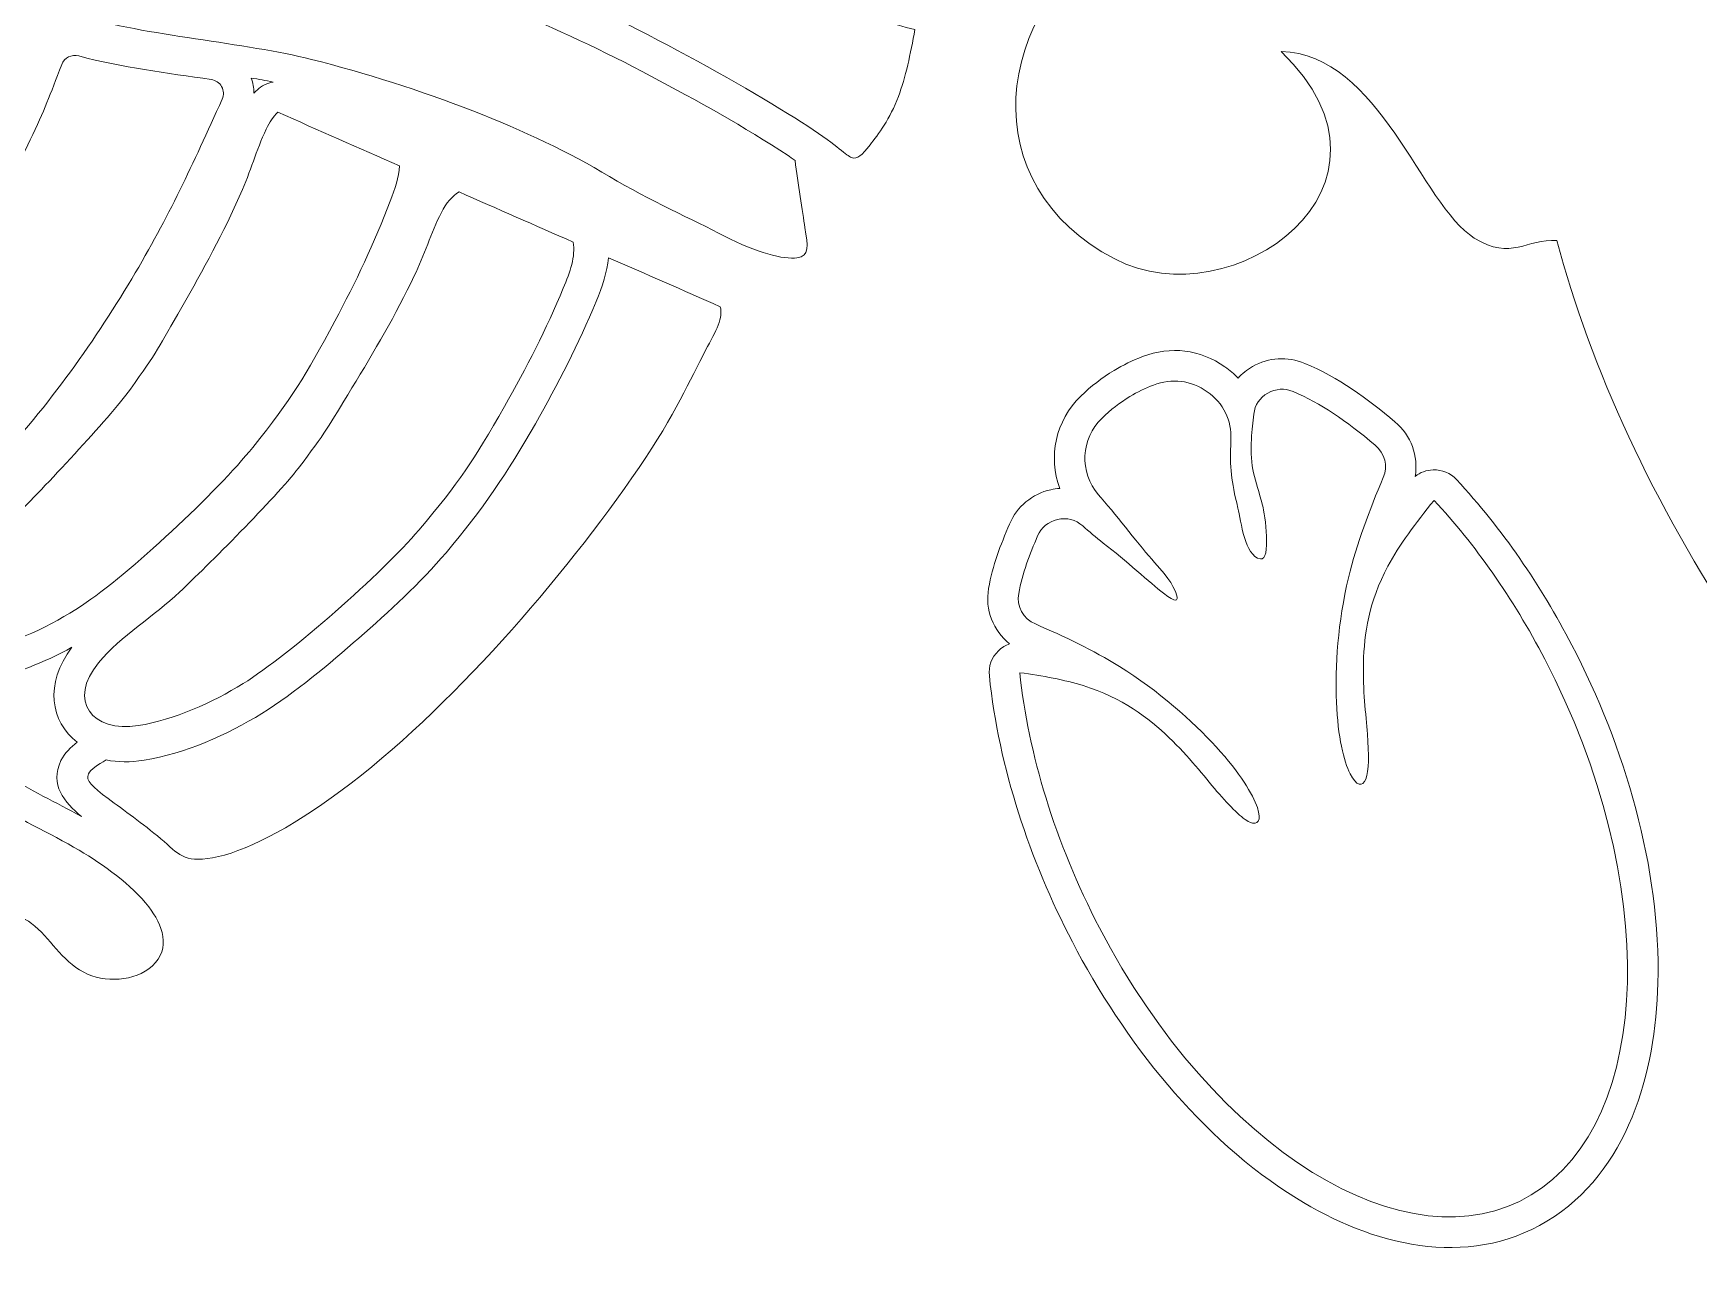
# Model space of a CAD drawing. Header units: millimetres. Extents: x -3158 to -2955, y -966 to -909.
# Drawn here: x -3005.86 to -2978.6, y -965.64 to -945.39 of the extents above; entities that cross this region are included whole.
import ezdxf

# ---------------------------------------------------------------- set-up
doc = ezdxf.new("R2010")
doc.units = ezdxf.units.MM
doc.header["$MEASUREMENT"] = 0
doc.layers.add('Layer 1', color=7, linetype='Continuous')

msp = doc.modelspace()

# ---------------------------------------------------------------- linework, layer by layer
at = {"layer": 'Layer 1', "color": 5, "lineweight": 9}
for points, knots in [([(-3005.265, -941.2945), (-3005.2997, -941.7988), (-3005.329, -942.2935), (-3005.2792, -942.649), (-3005.2257, -943.0307), (-3005.0807, -943.2523), (-3004.6789, -943.3052), (-3004.2773, -943.3582), (-3003.6186, -943.2428), (-3002.8403, -943.2755), (-3002.062, -943.3083), (-3001.1641, -943.4891), (-3000.3227, -943.6994), (-2999.4814, -943.9099), (-2998.6968, -944.1498), (-2997.909, -944.4552), (-2997.1213, -944.7608), (-2996.3305, -945.1318), (-2995.4749, -945.5853), (-2994.6194, -946.0388), (-2993.6994, -946.5749), (-2993.1842, -946.9131), (-2992.6689, -947.2513), (-2992.5587, -947.3916), (-2992.4657, -947.4259), (-2992.3728, -947.4602), (-2992.2972, -947.3885), (-2992.1633, -947.2201), (-2992.0294, -947.0519), (-2991.8371, -946.7869), (-2991.7001, -946.4284), (-2991.5798, -946.1136), (-2991.5017, -945.7268), (-2991.4291, -945.3311), (-2991.8159, -945.239), (-2992.1993, -945.0929), (-2992.4924, -944.9654), (-2993.359, -944.588), (-2994.137, -944.1366), (-2995.0371, -943.795), (-2996.349, -943.2971), (-2997.7776, -942.9294), (-2999.1355, -942.5686), (-3000.3454, -942.2471), (-3001.6035, -941.8977), (-3002.8336, -941.6691), (-3003.4718, -941.5504), (-3004.0629, -941.5299), (-3004.6895, -941.4406), (-3004.8996, -941.4107), (-3005.0921, -941.3637), (-3005.265, -941.2945)], [0, 0, 0, 0, 0.0588235, 0.0588235, 0.0588235, 0.1176471, 0.1176471, 0.1176471, 0.1764706, 0.1764706, 0.1764706, 0.2352941, 0.2352941, 0.2352941, 0.2941176, 0.2941176, 0.2941176, 0.3529412, 0.3529412, 0.3529412, 0.4117647, 0.4117647, 0.4117647, 0.4705882, 0.4705882, 0.4705882, 0.5294118, 0.5294118, 0.5294118, 0.5882353, 0.5882353, 0.5882353, 0.6470588, 0.6470588, 0.6470588, 0.7058824, 0.7058824, 0.7058824, 0.7647059, 0.7647059, 0.7647059, 0.8235294, 0.8235294, 0.8235294, 0.8823529, 0.8823529, 0.8823529, 0.9411765, 0.9411765, 0.9411765, 1, 1, 1, 1]), ([(-2977.6387, -947.5592), (-2977.6331, -947.1599), (-2977.6342, -946.7612), (-2977.6724, -946.3659), (-2977.7193, -945.8813), (-2977.8218, -945.4021), (-2978.0517, -944.9419), (-2978.2816, -944.4818), (-2978.6389, -944.0408), (-2979.1252, -943.7487), (-2979.6116, -943.4565), (-2980.227, -943.3131), (-2980.6037, -943.3428), (-2980.9804, -943.3726), (-2981.1184, -943.5755), (-2981.0604, -943.8242), (-2981.0023, -944.0728), (-2980.7481, -944.3671), (-2980.4941, -944.6614), (-2980.529, -944.6633), (-2980.565, -944.6644), (-2980.6024, -944.6644), (-2981.2678, -944.6642), (-2984.3689, -941.3181), (-2987.9812, -943.6254), (-2990.2257, -945.059), (-2990.4619, -947.8902), (-2988.1589, -949.0869), (-2986.2305, -950.0888), (-2983.1495, -947.89), (-2985.4354, -945.6895), (-2983.8289, -945.7262), (-2983.1384, -948.2061), (-2982.274, -948.7438), (-2981.6551, -949.129), (-2981.4238, -948.7423), (-2980.9199, -948.7867), (-2979.8461, -952.9203), (-2976.6526, -957.9498), (-2973.0113, -960.3954), (-2968.6346, -963.335), (-2963.3166, -960.4125), (-2961.6583, -956.1172), (-2960.1453, -952.1982), (-2963.7101, -946.3894), (-2968.7121, -948.2641), (-2973.148, -949.9264), (-2972.0004, -955.6976), (-2968.1114, -955.3371), (-2966.5468, -955.1921), (-2965.9445, -954.1059), (-2965.4667, -953.1177), (-2964.9448, -954.3739), (-2965.8994, -956.2418), (-2967.7587, -957.1504), (-2970.1105, -958.2998), (-2970.2257, -956.7319), (-2970.9911, -956.3339), (-2971.4879, -956.0755), (-2971.5552, -956.416), (-2972.1305, -956.4847), (-2972.1294, -955.9763), (-2971.8411, -955.0354), (-2972.1036, -954.4829), (-2972.4984, -953.6518), (-2973.1067, -953.962), (-2973.5173, -954.1286), (-2974.0214, -954.3332), (-2973.8502, -954.314), (-2974.1578, -954.2819), (-2973.8927, -953.8142), (-2973.998, -953.6914), (-2973.8042, -953.2218), (-2973.2361, -951.8455), (-2971.7745, -950.556), (-2972.0928, -949.9661), (-2973.1848, -949.0263), (-2974.8423, -950.918), (-2975.8229, -951.5708), (-2975.8229, -951.5707), (-2975.1017, -948.0139), (-2976.1197, -947.3453), (-2976.6148, -947.0201), (-2976.9647, -947.3452), (-2977.6387, -947.5592)], [0, 0, 0, 0, 0.0357143, 0.0357143, 0.0357143, 0.0714286, 0.0714286, 0.0714286, 0.1071429, 0.1071429, 0.1071429, 0.1428571, 0.1428571, 0.1428571, 0.1785714, 0.1785714, 0.1785714, 0.2142857, 0.2142857, 0.2142857, 0.25, 0.25, 0.25, 0.2857143, 0.2857143, 0.2857143, 0.3214286, 0.3214286, 0.3214286, 0.3571429, 0.3571429, 0.3571429, 0.3928571, 0.3928571, 0.3928571, 0.4285714, 0.4285714, 0.4285714, 0.4642857, 0.4642857, 0.4642857, 0.5, 0.5, 0.5, 0.5357143, 0.5357143, 0.5357143, 0.5714286, 0.5714286, 0.5714286, 0.6071429, 0.6071429, 0.6071429, 0.6428571, 0.6428571, 0.6428571, 0.6785714, 0.6785714, 0.6785714, 0.7142857, 0.7142857, 0.7142857, 0.75, 0.75, 0.75, 0.7857143, 0.7857143, 0.7857143, 0.8214286, 0.8214286, 0.8214286, 0.8571429, 0.8571429, 0.8571429, 0.8928571, 0.8928571, 0.8928571, 0.9285714, 0.9285714, 0.9285714, 0.9642857, 0.9642857, 0.9642857, 1, 1, 1, 1])]:
    msp.add_open_spline(points, degree=3, knots=knots, dxfattribs=at)
at = {"layer": 'Layer 1', "color": 1, "lineweight": 9}
for points, knots in [([(-2993.3912, -947.4732), (-2993.4343, -947.4415), (-2993.4734, -947.4138), (-2993.5058, -947.3925), (-2994.2162, -946.9262), (-2994.9981, -946.4908), (-2995.7496, -946.0924), (-2996.5201, -945.684), (-2997.307, -945.3067), (-2998.1213, -944.9909), (-2998.887, -944.694), (-2999.6681, -944.4566), (-3000.4653, -944.2572), (-3001.2352, -944.0647), (-3002.0724, -943.8837), (-3002.8649, -943.8503), (-3003.4689, -943.825), (-3004.1906, -943.9501), (-3004.7558, -943.8755), (-3004.8804, -943.859), (-3004.9937, -943.831), (-3005.096, -943.7921), (-3005.266, -943.8671), (-3005.4057, -943.955), (-3005.4409, -944.0846), (-3005.4908, -944.2683), (-3005.4683, -944.994), (-3005.1013, -945.1056), (-3004.038, -945.429), (-3002.3722, -945.5466), (-3001.3051, -945.8181), (-3000.4448, -946.0369), (-2999.5053, -946.3345), (-2998.6659, -946.6609), (-2997.8264, -946.9872), (-2997.0871, -947.3426), (-2996.4274, -947.737), (-2995.7677, -948.1315), (-2995.0615, -948.4413), (-2994.5437, -948.7139), (-2994.0259, -948.9865), (-2993.5707, -949.0981), (-2993.3598, -949.0693), (-2993.1489, -949.0404), (-2993.1824, -948.8709), (-2993.2293, -948.5725), (-2993.2699, -948.3138), (-2993.339, -947.8418), (-2993.3912, -947.4732)], [0, 0, 0, 0, 0.0625, 0.0625, 0.0625, 0.125, 0.125, 0.125, 0.1875, 0.1875, 0.1875, 0.25, 0.25, 0.25, 0.3125, 0.3125, 0.3125, 0.375, 0.375, 0.375, 0.4375, 0.4375, 0.4375, 0.5, 0.5, 0.5, 0.5625, 0.5625, 0.5625, 0.625, 0.625, 0.625, 0.6875, 0.6875, 0.6875, 0.75, 0.75, 0.75, 0.8125, 0.8125, 0.8125, 0.875, 0.875, 0.875, 0.9375, 0.9375, 0.9375, 1, 1, 1, 1]), ([(-3005.1143, -945.762), (-3004.4058, -945.9526), (-3003.6708, -946.0413), (-3002.9459, -946.148), (-3002.8718, -946.1589), (-3002.8122, -946.1998), (-3002.7762, -946.2649), (-3002.7401, -946.33), (-3002.7372, -946.4016), (-3002.7677, -946.4694), (-3003.2608, -947.5631), (-3003.6306, -948.3763), (-3004.2465, -949.4095), (-3004.893, -950.4937), (-3005.696, -951.6184), (-3006.578, -952.5226), (-3007.191, -953.1512), (-3007.8743, -953.6872), (-3008.6369, -954.1268), (-3008.8557, -954.2529), (-3009.0554, -954.3499), (-3009.2664, -954.4468), (-3009.3881, -954.5026), (-3009.4629, -954.6135), (-3009.4682, -954.7461), (-3009.4736, -954.8788), (-3009.408, -954.9952), (-3009.2912, -955.0605), (-3009.1286, -955.1514), (-3008.9588, -955.2372), (-3008.8087, -955.3207), (-3008.4707, -955.5087), (-3008.187, -955.6935), (-3007.9546, -956.0093), (-3007.714, -956.3361), (-3007.5612, -956.7372), (-3007.3631, -957.0913), (-3007.1622, -957.4505), (-3006.9413, -957.7009), (-3006.5947, -957.9355), (-3006.1328, -958.2483), (-3005.5906, -958.4814), (-3005.107, -958.769), (-3004.7106, -959.0048), (-3004.2534, -959.3293), (-3003.9696, -959.6951), (-3003.7467, -959.9826), (-3003.598, -960.3769), (-3003.9102, -960.6625), (-3004.1963, -960.9241), (-3004.6994, -960.9416), (-3005.0336, -960.7659), (-3005.4016, -960.5725), (-3005.5798, -960.2043), (-3005.8886, -959.9667), (-3006.1411, -959.7724), (-3006.5572, -959.7052), (-3006.86, -959.6108), (-3007.3122, -959.4697), (-3007.8124, -959.2452), (-3008.1756, -958.9402), (-3008.5254, -958.6463), (-3008.7505, -958.2726), (-3008.8923, -957.8444), (-3008.9956, -957.5322), (-3009.0463, -957.1512), (-3009.1866, -956.8614), (-3009.3278, -956.5697), (-3009.5632, -956.4049), (-3009.8656, -956.2947), (-3010.2882, -956.1406), (-3010.89, -956.0782), (-3011.2491, -955.8211), (-3011.6543, -955.5311), (-3011.6504, -955.0622), (-3011.4976, -954.6352), (-3011.3391, -954.1921), (-3011.0339, -953.8016), (-3010.7011, -953.4723), (-3010.223, -952.9994), (-3009.7151, -952.5993), (-3009.2466, -952.0994), (-3008.5441, -951.3499), (-3007.8826, -950.4797), (-3007.315, -949.6238), (-3006.7897, -948.8314), (-3006.3195, -947.9944), (-3005.9083, -947.1385), (-3005.671, -946.6445), (-3005.5909, -946.4117), (-3005.3926, -945.9015), (-3005.3497, -945.7909), (-3005.23, -945.731), (-3005.1143, -945.762)], [0, 0, 0, 0, 0.0322581, 0.0322581, 0.0322581, 0.0645161, 0.0645161, 0.0645161, 0.0967742, 0.0967742, 0.0967742, 0.1290323, 0.1290323, 0.1290323, 0.1612903, 0.1612903, 0.1612903, 0.1935484, 0.1935484, 0.1935484, 0.2258065, 0.2258065, 0.2258065, 0.2580645, 0.2580645, 0.2580645, 0.2903226, 0.2903226, 0.2903226, 0.3225806, 0.3225806, 0.3225806, 0.3548387, 0.3548387, 0.3548387, 0.3870968, 0.3870968, 0.3870968, 0.4193548, 0.4193548, 0.4193548, 0.4516129, 0.4516129, 0.4516129, 0.483871, 0.483871, 0.483871, 0.516129, 0.516129, 0.516129, 0.5483871, 0.5483871, 0.5483871, 0.5806452, 0.5806452, 0.5806452, 0.6129032, 0.6129032, 0.6129032, 0.6451613, 0.6451613, 0.6451613, 0.6774194, 0.6774194, 0.6774194, 0.7096774, 0.7096774, 0.7096774, 0.7419355, 0.7419355, 0.7419355, 0.7741935, 0.7741935, 0.7741935, 0.8064516, 0.8064516, 0.8064516, 0.8387097, 0.8387097, 0.8387097, 0.8709677, 0.8709677, 0.8709677, 0.9032258, 0.9032258, 0.9032258, 0.9354839, 0.9354839, 0.9354839, 0.9677419, 0.9677419, 0.9677419, 1, 1, 1, 1]), ([(-3002.2471, -946.3693), (-3002.2311, -946.3524), (-3002.2145, -946.336), (-3002.1974, -946.32), (-3002.121, -946.2486), (-3002.0297, -946.2045), (-3001.9336, -946.1895), (-3002.0526, -946.1659), (-3002.1723, -946.1442), (-3002.2923, -946.1237), (-3002.2629, -946.2031), (-3002.2478, -946.2861), (-3002.2471, -946.3693)], [0, 0, 0, 0, 0.25, 0.25, 0.25, 0.5, 0.5, 0.5, 0.75, 0.75, 0.75, 1, 1, 1, 1]), ([(-2999.8647, -947.5606), (-2999.8722, -947.7458), (-2999.9402, -947.9419), (-3000.0172, -948.1419), (-3000.2762, -948.8145), (-3000.5826, -949.4706), (-3000.9233, -950.1065), (-3001.4114, -951.0171), (-3001.6207, -951.3617), (-3002.2667, -952.1711), (-3002.8337, -952.8817), (-3004.3047, -954.2593), (-3005.0679, -954.7641), (-3005.5615, -955.0903), (-3006.178, -955.3873), (-3006.7627, -955.5003), (-3007.5142, -955.6454), (-3007.9385, -955.124), (-3007.4417, -954.4901), (-3007.0835, -954.0331), (-3006.5581, -953.7033), (-3006.1472, -953.2926), (-3005.7303, -952.876), (-3004.6139, -951.6963), (-3004.2705, -951.2183), (-3003.835, -950.6123), (-3003.798, -950.5216), (-3003.4276, -949.8748), (-3003.0804, -949.2686), (-3002.7431, -948.6507), (-3002.4609, -948.0118), (-3002.3089, -947.6675), (-3002.2077, -947.3028), (-3002.0478, -946.9613), (-3001.9937, -946.8457), (-3001.9297, -946.7542), (-3001.8559, -946.6852), (-3001.1921, -946.977), (-3000.5284, -947.2688), (-2999.8647, -947.5606)], [0, 0, 0, 0, 0.0769231, 0.0769231, 0.0769231, 0.1538462, 0.1538462, 0.1538462, 0.2307692, 0.2307692, 0.2307692, 0.3076923, 0.3076923, 0.3076923, 0.3846154, 0.3846154, 0.3846154, 0.4615385, 0.4615385, 0.4615385, 0.5384615, 0.5384615, 0.5384615, 0.6153846, 0.6153846, 0.6153846, 0.6923077, 0.6923077, 0.6923077, 0.7692308, 0.7692308, 0.7692308, 0.8461538, 0.8461538, 0.8461538, 0.9230769, 0.9230769, 0.9230769, 1, 1, 1, 1]), ([(-2997.0228, -948.8101), (-2996.9806, -949.0464), (-2997.0741, -949.3018), (-2997.1838, -949.5636), (-2997.4622, -950.2285), (-2997.7876, -950.8757), (-2998.1467, -951.5016), (-2998.6611, -952.3979), (-2998.8802, -952.7363), (-2999.5495, -953.5271), (-3000.137, -954.2213), (-3001.6474, -955.5565), (-3002.425, -956.0393), (-3002.9279, -956.3514), (-3003.5528, -956.6307), (-3004.1405, -956.727), (-3004.8959, -956.8507), (-3005.3049, -956.3174), (-3004.7898, -955.6979), (-3004.4185, -955.2513), (-3003.8837, -954.9366), (-3003.4611, -954.5377), (-3003.0322, -954.1332), (-3001.882, -952.9857), (-3001.5248, -952.5177), (-3001.0719, -951.9244), (-3001.0322, -951.8347), (-3000.6432, -951.1987), (-3000.2785, -950.6026), (-2999.9234, -949.9947), (-2999.6228, -949.3641), (-2999.4607, -949.0243), (-2999.3489, -948.6625), (-2999.1793, -948.3258), (-2999.1003, -948.1688), (-2999.0037, -948.0583), (-2998.8903, -947.9891), (-2998.2678, -948.2628), (-2997.6452, -948.5365), (-2997.0228, -948.8101)], [0, 0, 0, 0, 0.0769231, 0.0769231, 0.0769231, 0.1538462, 0.1538462, 0.1538462, 0.2307692, 0.2307692, 0.2307692, 0.3076923, 0.3076923, 0.3076923, 0.3846154, 0.3846154, 0.3846154, 0.4615385, 0.4615385, 0.4615385, 0.5384615, 0.5384615, 0.5384615, 0.6153846, 0.6153846, 0.6153846, 0.6923077, 0.6923077, 0.6923077, 0.7692308, 0.7692308, 0.7692308, 0.8461538, 0.8461538, 0.8461538, 0.9230769, 0.9230769, 0.9230769, 1, 1, 1, 1]), ([(-2994.6152, -949.8686), (-2995.2242, -949.6008), (-2995.8334, -949.333), (-2996.4424, -949.0654), (-2996.4673, -949.297), (-2996.5437, -949.5381), (-2996.6465, -949.7839), (-2996.9342, -950.471), (-2997.2697, -951.1388), (-2997.6409, -951.7856), (-2998.104, -952.5926), (-2998.4995, -953.1828), (-2999.1035, -953.8965), (-2999.5189, -954.3872), (-3000.0458, -954.8682), (-3000.53, -955.2929), (-3001.013, -955.7166), (-3001.5693, -956.1874), (-3002.1158, -956.5266), (-3002.6876, -956.8817), (-3003.3771, -957.1851), (-3004.0454, -957.2947), (-3004.27, -957.3315), (-3004.4786, -957.3271), (-3004.6652, -957.2895), (-3004.8051, -957.3682), (-3004.9202, -957.4457), (-3004.9559, -957.5194), (-3005.0085, -957.6276), (-3004.8906, -957.7276), (-3004.634, -957.9211), (-3004.3774, -958.1147), (-3004.0709, -958.3276), (-3003.7722, -958.5814), (-3003.4734, -958.8353), (-3003.4092, -958.9724), (-3002.9233, -958.8913), (-3002.4374, -958.8102), (-3001.6673, -958.4273), (-3000.8237, -957.7967), (-2999.0376, -956.4616), (-2997.2004, -954.3313), (-2995.9419, -952.4984), (-2995.3423, -951.6249), (-2995.1152, -951.0656), (-2994.854, -950.5815), (-2994.6789, -950.2567), (-2994.5649, -950.0415), (-2994.6152, -949.8686)], [0, 0, 0, 0, 0.0625, 0.0625, 0.0625, 0.125, 0.125, 0.125, 0.1875, 0.1875, 0.1875, 0.25, 0.25, 0.25, 0.3125, 0.3125, 0.3125, 0.375, 0.375, 0.375, 0.4375, 0.4375, 0.4375, 0.5, 0.5, 0.5, 0.5625, 0.5625, 0.5625, 0.625, 0.625, 0.625, 0.6875, 0.6875, 0.6875, 0.75, 0.75, 0.75, 0.8125, 0.8125, 0.8125, 0.875, 0.875, 0.875, 0.9375, 0.9375, 0.9375, 1, 1, 1, 1]), ([(-2989.8804, -955.3874), (-2990.1466, -955.1737), (-2990.2839, -954.8307), (-2990.2236, -954.4797), (-2990.1599, -954.1089), (-2990.0273, -953.7707), (-2989.8808, -953.4267), (-2989.7573, -953.1367), (-2989.5116, -952.9334), (-2989.2041, -952.8644), (-2989.1556, -952.8535), (-2989.1069, -952.8464), (-2989.0585, -952.8428), (-2989.2492, -952.3295), (-2989.1293, -951.7328), (-2988.7129, -951.3311), (-2988.548, -951.1721), (-2988.3659, -951.0315), (-2988.1699, -950.9128), (-2988.0218, -950.8232), (-2987.8658, -950.747), (-2987.7043, -950.6846), (-2987.2471, -950.5082), (-2986.7555, -950.5688), (-2986.3555, -950.8522), (-2986.2766, -950.9082), (-2986.2046, -950.9706), (-2986.1401, -951.0386), (-2986.073, -950.965), (-2985.9935, -950.9012), (-2985.9032, -950.8494), (-2985.6382, -950.6975), (-2985.3289, -950.6784), (-2985.0471, -950.7962), (-2984.4976, -951.026), (-2984.0268, -951.3729), (-2983.5727, -951.7528), (-2983.3052, -951.9766), (-2983.1842, -952.3156), (-2983.2412, -952.6467), (-2983.1586, -952.58), (-2983.0593, -952.5439), (-2982.9472, -952.5404), (-2982.7977, -952.5356), (-2982.6671, -952.59), (-2982.5651, -952.6995), (-2981.8153, -953.5055), (-2981.1842, -954.4328), (-2980.6765, -955.4084), (-2979.8106, -957.072), (-2979.2199, -959.0564), (-2979.2677, -960.9448), (-2979.3046, -962.4041), (-2979.7564, -964.0398), (-2981.0839, -964.8409), (-2982.4021, -965.6364), (-2983.9528, -965.23), (-2985.1845, -964.4674), (-2986.7503, -963.4979), (-2988.0103, -961.8853), (-2988.8518, -960.2687), (-2989.5506, -958.9263), (-2990.0511, -957.4217), (-2990.2107, -955.9131), (-2990.2274, -955.7554), (-2990.1758, -955.6126), (-2990.0621, -955.502), (-2990.0078, -955.4493), (-2989.9466, -955.4108), (-2989.8804, -955.3874)], [0, 0, 0, 0, 0.0434783, 0.0434783, 0.0434783, 0.0869565, 0.0869565, 0.0869565, 0.1304348, 0.1304348, 0.1304348, 0.173913, 0.173913, 0.173913, 0.2173913, 0.2173913, 0.2173913, 0.2608696, 0.2608696, 0.2608696, 0.3043478, 0.3043478, 0.3043478, 0.3478261, 0.3478261, 0.3478261, 0.3913043, 0.3913043, 0.3913043, 0.4347826, 0.4347826, 0.4347826, 0.4782609, 0.4782609, 0.4782609, 0.5217391, 0.5217391, 0.5217391, 0.5652174, 0.5652174, 0.5652174, 0.6086957, 0.6086957, 0.6086957, 0.6521739, 0.6521739, 0.6521739, 0.6956522, 0.6956522, 0.6956522, 0.7391304, 0.7391304, 0.7391304, 0.7826087, 0.7826087, 0.7826087, 0.826087, 0.826087, 0.826087, 0.8695652, 0.8695652, 0.8695652, 0.9130435, 0.9130435, 0.9130435, 0.9565217, 0.9565217, 0.9565217, 1, 1, 1, 1]), ([(-2989.458, -955.0632), (-2988.9809, -955.269), (-2988.5136, -955.4902), (-2988.0794, -955.7606), (-2987.4469, -956.1545), (-2986.8829, -956.6527), (-2986.4956, -957.0775), (-2986.1082, -957.5024), (-2985.8972, -957.8536), (-2985.8245, -958.0699), (-2985.7516, -958.2862), (-2985.817, -958.3676), (-2985.9468, -958.3102), (-2986.0766, -958.2528), (-2986.271, -958.0568), (-2986.4865, -957.8036), (-2986.7019, -957.5505), (-2986.9384, -957.2401), (-2987.2715, -956.9207), (-2987.6046, -956.6013), (-2988.0345, -956.273), (-2988.6735, -956.0731), (-2988.9797, -955.9774), (-2989.3342, -955.9113), (-2989.7134, -955.8605), (-2989.5737, -957.1808), (-2989.1403, -958.6318), (-2988.4084, -960.0378), (-2986.5184, -963.6685), (-2983.3548, -965.6273), (-2981.3421, -964.4128), (-2979.3294, -963.198), (-2979.2301, -959.2702), (-2981.1199, -955.6392), (-2981.6432, -954.6341), (-2982.264, -953.7571), (-2982.9312, -953.0401), (-2983.2336, -953.4101), (-2983.5017, -953.7725), (-2983.6867, -954.1166), (-2984.0014, -954.702), (-2984.0757, -955.2342), (-2984.0875, -955.6928), (-2984.0991, -956.1516), (-2984.0481, -956.537), (-2984.0226, -956.8669), (-2983.9972, -957.197), (-2983.9973, -957.4716), (-2984.0493, -957.6025), (-2984.1014, -957.7334), (-2984.2055, -957.7207), (-2984.3067, -957.5157), (-2984.4078, -957.3109), (-2984.5061, -956.914), (-2984.5303, -956.3424), (-2984.5546, -955.7708), (-2984.5049, -955.0244), (-2984.3321, -954.3052), (-2984.1978, -953.7461), (-2983.9891, -953.2028), (-2983.7638, -952.6637), (-2983.6852, -952.4755), (-2983.7363, -952.2678), (-2983.8935, -952.1364), (-2984.3767, -951.732), (-2984.7846, -951.4479), (-2985.24, -951.2575), (-2985.379, -951.1994), (-2985.5238, -951.2083), (-2985.6545, -951.2832), (-2985.785, -951.3579), (-2985.865, -951.4778), (-2985.8831, -951.626), (-2985.899, -951.7551), (-2985.9122, -951.8901), (-2985.9216, -952.0338), (-2985.9528, -952.5157), (-2985.856, -952.6768), (-2985.7396, -953.1177), (-2985.6988, -953.2718), (-2985.5939, -954.0303), (-2985.7745, -953.9979), (-2986.0351, -953.9509), (-2986.0869, -953.3861), (-2986.1414, -953.1648), (-2986.2551, -952.703), (-2986.2773, -952.5303), (-2986.2566, -952.0487), (-2986.2427, -951.7285), (-2986.3812, -951.4468), (-2986.6446, -951.2602), (-2986.9079, -951.0736), (-2987.2225, -951.0346), (-2987.5243, -951.151), (-2987.657, -951.2022), (-2987.7864, -951.2653), (-2987.9109, -951.3406), (-2988.0751, -951.4398), (-2988.2271, -951.5572), (-2988.3658, -951.691), (-2988.7171, -952.0297), (-2988.7431, -952.5773), (-2988.4252, -952.9468), (-2988.4101, -952.9643), (-2988.3946, -952.9823), (-2988.3788, -953), (-2988.0919, -953.3238), (-2987.7542, -953.7856), (-2987.5056, -954.0563), (-2987.2569, -954.3269), (-2987.173, -954.4877), (-2987.1456, -954.5875), (-2987.1181, -954.6872), (-2987.1473, -954.7259), (-2987.3617, -954.5594), (-2987.5761, -954.393), (-2987.9764, -954.0212), (-2988.3452, -953.7398), (-2988.4688, -953.6453), (-2988.5782, -953.5493), (-2988.6826, -953.4574), (-2988.7983, -953.3555), (-2988.9435, -953.3184), (-2989.0947, -953.3523), (-2989.2458, -953.3861), (-2989.3608, -953.4813), (-2989.4209, -953.6226), (-2989.5468, -953.9184), (-2989.673, -954.2274), (-2989.7308, -954.5643), (-2989.7669, -954.7756), (-2989.6566, -954.9776), (-2989.458, -955.0632)], [0, 0, 0, 0, 0.0227273, 0.0227273, 0.0227273, 0.0454545, 0.0454545, 0.0454545, 0.0681818, 0.0681818, 0.0681818, 0.0909091, 0.0909091, 0.0909091, 0.1136364, 0.1136364, 0.1136364, 0.1363636, 0.1363636, 0.1363636, 0.1590909, 0.1590909, 0.1590909, 0.1818182, 0.1818182, 0.1818182, 0.2045455, 0.2045455, 0.2045455, 0.2272727, 0.2272727, 0.2272727, 0.25, 0.25, 0.25, 0.2727273, 0.2727273, 0.2727273, 0.2954545, 0.2954545, 0.2954545, 0.3181818, 0.3181818, 0.3181818, 0.3409091, 0.3409091, 0.3409091, 0.3636364, 0.3636364, 0.3636364, 0.3863636, 0.3863636, 0.3863636, 0.4090909, 0.4090909, 0.4090909, 0.4318182, 0.4318182, 0.4318182, 0.4545455, 0.4545455, 0.4545455, 0.4772727, 0.4772727, 0.4772727, 0.5, 0.5, 0.5, 0.5227273, 0.5227273, 0.5227273, 0.5454545, 0.5454545, 0.5454545, 0.5681818, 0.5681818, 0.5681818, 0.5909091, 0.5909091, 0.5909091, 0.6136364, 0.6136364, 0.6136364, 0.6363636, 0.6363636, 0.6363636, 0.6590909, 0.6590909, 0.6590909, 0.6818182, 0.6818182, 0.6818182, 0.7045455, 0.7045455, 0.7045455, 0.7272727, 0.7272727, 0.7272727, 0.75, 0.75, 0.75, 0.7727273, 0.7727273, 0.7727273, 0.7954545, 0.7954545, 0.7954545, 0.8181818, 0.8181818, 0.8181818, 0.8409091, 0.8409091, 0.8409091, 0.8636364, 0.8636364, 0.8636364, 0.8863636, 0.8863636, 0.8863636, 0.9090909, 0.9090909, 0.9090909, 0.9318182, 0.9318182, 0.9318182, 0.9545455, 0.9545455, 0.9545455, 0.9772727, 0.9772727, 0.9772727, 1, 1, 1, 1]), ([(-3007.3804, -955.9751), (-3007.2139, -956.2587), (-3007.0894, -956.5564), (-3006.9267, -956.8472), (-3006.7632, -957.1395), (-3006.5926, -957.3331), (-3006.3144, -957.5215), (-3005.925, -957.7851), (-3005.4869, -957.9856), (-3005.0711, -958.2141), (-3005.3515, -957.9841), (-3005.5969, -957.695), (-3005.4057, -957.3011), (-3005.3453, -957.1767), (-3005.2487, -957.0796), (-3005.139, -956.9983), (-3005.5743, -956.6656), (-3005.6826, -956.0447), (-3005.2269, -955.4443), (-3005.679, -955.6939), (-3006.1783, -955.8966), (-3006.6679, -955.9912), (-3006.9309, -956.042), (-3007.1721, -956.0321), (-3007.3804, -955.9751)], [0, 0, 0, 0, 0.125, 0.125, 0.125, 0.25, 0.25, 0.25, 0.375, 0.375, 0.375, 0.5, 0.5, 0.5, 0.625, 0.625, 0.625, 0.75, 0.75, 0.75, 0.875, 0.875, 0.875, 1, 1, 1, 1])]:
    msp.add_open_spline(points, degree=3, knots=knots, dxfattribs=at)

doc.saveas('drawing.dxf')
